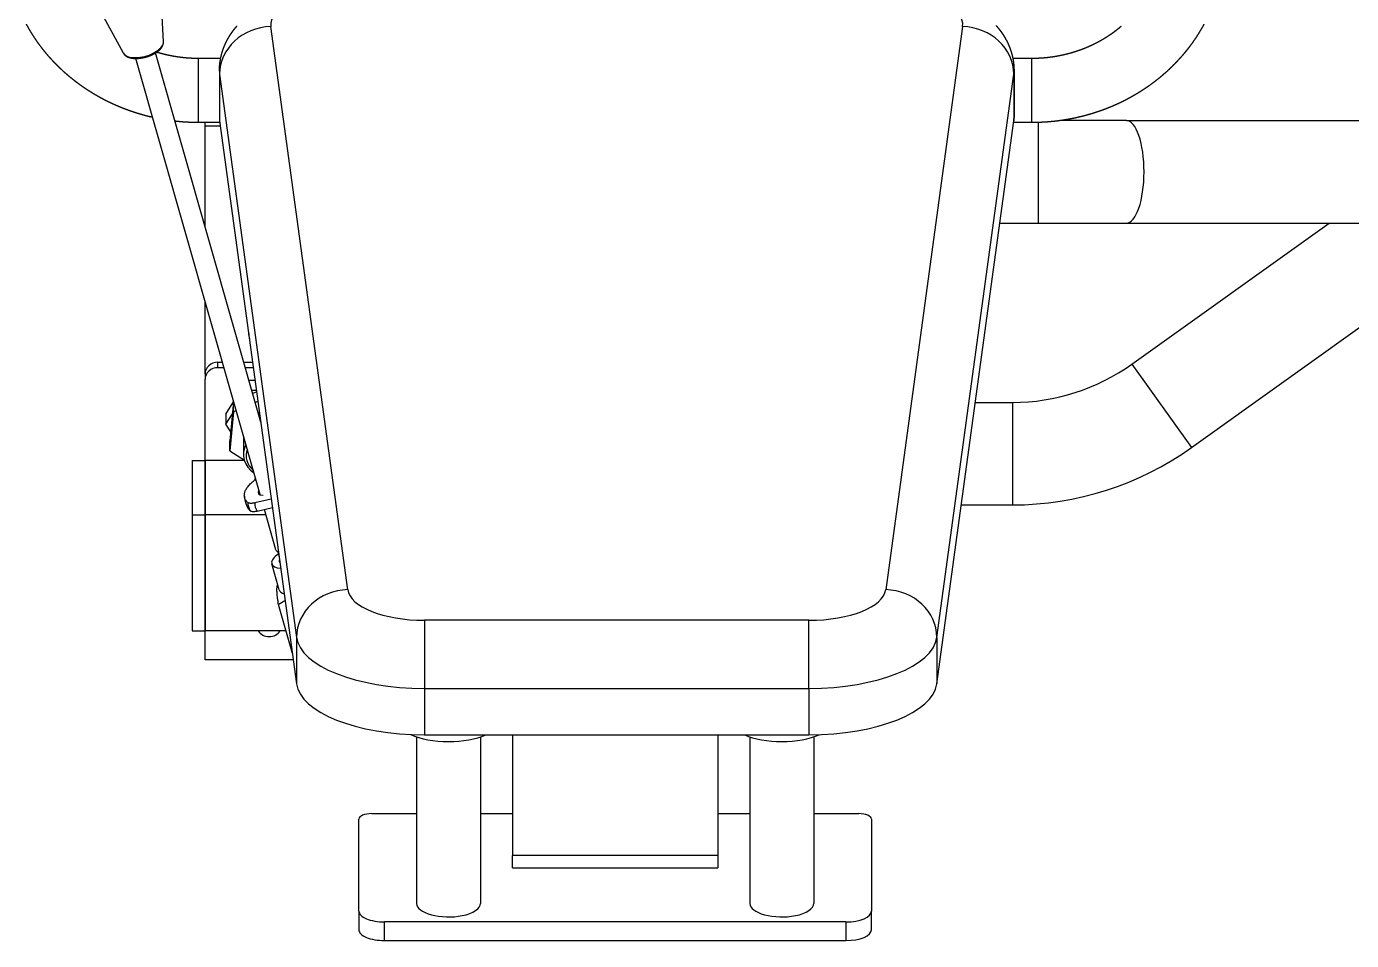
# Model space of a CAD drawing. Header units: millimetres. Extents: x -112665 to -16847, y 30630 to 100849.
# Drawn here: x -90202 to -89581, y 39240 to 39668 of the extents above; entities that cross this region are included whole.
import ezdxf

# ---------------------------------------------------------------- set-up
doc = ezdxf.new("R2010")
doc.units = ezdxf.units.MM
doc.layers.add('equipments', color=36, linetype='Continuous')
doc.layers.add('furniture', color=26, linetype='Continuous')

# ---------------------------------------------------------------- blocks, each defined once
blk = doc.blocks.new('Fit14')
at = {"layer": 'equipments'}
for p, q in [((-211.46, 420.84), (-212.66, 443.93)), ((-230.19, 415.51), (-241.34, 435.77)), ((-125.22, 164.3), (-161.22, 428.02)), ((162.66, 428.02), (126.66, 164.3)), ((-165.91, 242.78), (-215.14, 415.71)), ((-166.22, 208.8), (-224.37, 413.08)), ((-184.7, 413.04), (-195, 413.04)), ((-195, 411.63), (-195, 413.04)), ((-195, 383.04), (-195, 411.63)), ((195, 413.04), (186.15, 413.04)), ((195, 411.63), (195, 413.04)), ((195, 383.04), (195, 411.63)), ((-185.28, 407.14), (-185.28, 385.39)), ((-185.18, 405.68), (-149.18, 141.97)), ((-185.18, 405.68), (-185.18, 383.93)), ((150.62, 141.97), (186.62, 405.68)), ((186.62, 405.68), (186.62, 383.93)), ((186.72, 407.14), (186.72, 385.39)), ((-185.06, 383.04), (-195, 383.04)), ((-192, 381.57), (-192, 383.04)), ((-192, 334.43), (-192, 381.57)), ((-192, 381.57), (-184.86, 381.57)), ((-185.18, 383.93), (-149.18, 120.22)), ((150.62, 120.22), (186.62, 383.93)), ((195, 383.04), (186.5, 383.04)), ((198, 383.08), (198, 359.99)), ((239.32, 383.99), (208.62, 383.99)), ((239.32, 383.99), (444.68, 383.99)), ((198, 359.99), (198, 335.99)), ((180.08, 335.99), (198, 335.99)), ((198, 335.99), (239.32, 335.99)), ((239.32, 335.99), (444.68, 335.99)), ((241.82, 269.89), (334.3, 335.99)), ((269.73, 230.84), (416.85, 335.99)), ((-192, 265.35), (-192, 299.37)), ((-186, 268.25), (-186, 270.79)), ((-186, 270.79), (-183.86, 270.79)), ((-183.14, 268.25), (-186, 268.25)), ((-173.88, 270.79), (-169.73, 270.79)), ((-169.39, 268.25), (-173.16, 268.25)), ((241.82, 269.89), (269.73, 230.84)), ((-192, 265.35), (-192, 262.81)), ((-192, 224.75), (-192, 262.81)), ((-171.5, 262.43), (-168.59, 262.43)), ((-170.16, 257.72), (-167.95, 257.72)), ((-167.84, 256.9), (-169.7, 256.11)), ((-182.29, 246.55), (-178.68, 252.19)), ((-178.67, 252.32), (-180.41, 234)), ((-178.61, 252.34), (-178.67, 252.32)), ((-178.67, 247.6), (-178.67, 252.32)), ((-177.41, 248.13), (-178.67, 247.6)), ((-167.23, 252.44), (-168.5, 251.9)), ((168.61, 251.99), (186, 251.99)), ((186, 251.99), (186, 203.99)), ((-182.29, 241.83), (-179.21, 246.65)), ((-182.29, 246.55), (-182.29, 241.83)), ((-178.67, 247.6), (-180.41, 229.29)), ((-180.01, 238.24), (-182.29, 241.83)), ((-174, 236.14), (-174, 227.74)), ((-180.41, 229.29), (-180.41, 234)), ((-198, 224.75), (-192, 224.75)), ((-198, 224.75), (-198, 199.39)), ((-173.54, 224.75), (-192, 224.75)), ((-192, 199.39), (-192, 224.75)), ((-192, 224.75), (-192, 199.39)), ((-180.41, 229.29), (-173.61, 224.98)), ((-168.93, 215.51), (-168.18, 215.68)), ((-160.98, 206.66), (-168.65, 204.92)), ((-198, 199.39), (-198, 145.01)), ((-198, 199.39), (-192, 199.39)), ((-192, 145.01), (-192, 199.39)), ((-192, 199.39), (-192, 145.01)), ((-163.54, 199.39), (-192, 199.39)), ((-167.6, 201.12), (-160.44, 202.74)), ((-158.86, 182.95), (-164.25, 201.88)), ((162.06, 203.99), (186, 203.99)), ((-157.98, 182.05), (-157.29, 179.62)), ((-157.6, 181.9), (-157.81, 181.98)), ((-157.28, 164.26), (-160.76, 176.47)), ((-151.11, 134.36), (-157.63, 157.28)), ((90.72, 149.96), (-89.28, 149.96)), ((-89.28, 149.96), (-89.28, 118.07)), ((90.72, 118.07), (90.72, 149.96)), ((-198, 145.01), (-192, 145.01)), ((-154.14, 145.01), (-192, 145.01)), ((-192, 131.43), (-192, 145.01)), ((-149.18, 141.97), (-149.18, 120.22)), ((150.62, 141.97), (150.62, 120.22)), ((-150.71, 131.43), (-192, 131.43)), ((-89.28, 118.07), (90.72, 118.07)), ((-89.28, 118.07), (-89.28, 96.32)), ((90.72, 118.07), (90.72, 96.32)), ((-93, 95.4), (-93, 17.4)), ((-89.28, 96.32), (90.72, 96.32)), ((-63, 95.4), (-63, 17.4)), ((-48, 96.32), (-48, 39.79)), ((48, 96.32), (48, 39.79)), ((63, 95.4), (63, 17.4)), ((93, 95.4), (93, 17.4)), ((-120, 13.77), (-120, 56.88)), ((-114, 59.41), (-93, 59.41)), ((-63, 59.41), (-48, 59.41)), ((48, 59.41), (63, 59.41)), ((93, 59.41), (114, 59.41)), ((120, 56.88), (120, 13.77)), ((48, 39.79), (-48, 39.79)), ((-48, 34.06), (-48, 39.79)), ((48, 39.79), (48, 34.06)), ((-48, 34.06), (48, 34.06)), ((-120, 13.77), (-120, 5.07)), ((120, 5.07), (120, 13.77)), ((108, 8.7), (-108, 8.7)), ((-108, 0), (-108, 8.7)), ((108, 8.7), (108, 0)), ((-108, 0), (108, 0))]:
    blk.add_line(p, q, dxfattribs=at)
for radius in [96, 144]:
    blk.add_arc((186, 347.99), radius, 270, 305.55521, dxfattribs=at)
for centre, major_axis, ratio, start_param, end_param in [((-125.28, 428.89), (36, 0), 0.422618, 1.570796, 3.199221), ((126.72, 428.89), (36, 0), 0.422618, -0.057628, 1.570796), ((-161.22, 406.26), (23.78, 3.25), 0.904803, 1.447903, 3.018699), ((162.66, 406.26), (23.78, -3.25), 0.904803, 0.122894, 1.69369), ((-220.97, 418.65), (9.42, 2.68), 0.472287, -1.84813, -0.108028), ((-220.97, 418.65), (9.42, 2.68), 0.472287, -3.033565, -1.84813), ((-125.28, 407.14), (60, 0), 0.422618, -3.141593, -3.083964), ((126.72, 407.14), (60, 0), 0.422618, -0.057628, 0), ((-125.28, 385.39), (60, 0), 0.422618, -3.141593, -3.083964), ((126.72, 385.39), (60, 0), 0.422618, -0.057628, 0), ((239.32, 359.99), (0, -24), 0.344354, 1.570796, 3.141593), ((239.32, 359.99), (0, -24), 0.344354, 0, 1.570796), ((-165, 283.69), (6.6, 0), 0.906308, 3.047411, 3.481966), ((-186, 265.35), (6, 0), 0.906308, 1.570796, 3.141593), ((-186, 262.81), (6, 0), 0.906308, 1.570796, 3.141593), ((-162, 237.07), (12, 0), 0.906308, 1.955666, 2.00856), ((-162, 227.74), (12, 0), 0.906308, 2.710443, 4.077726), ((-162, 227.23), (10.8, 0), 0.906308, 2.836388, 3.951782), ((-162, 205.38), (10.03, 0), 0.906308, -3.114272, -2.680221), ((-162, 204.41), (6.67, 0), 0.906308, 3.056289, 3.715588), ((-162.52, 210.87), (4.63, 1.27), 0.410065, 2.606834, 4.080725), ((-152.68, 178.77), (8.08, 2.3), 0.472287, 2.094395, 4.081629), ((-154.24, 184.26), (4.62, 1.31), 0.472287, -3.141593, -2.509786), ((-152.68, 178.77), (4.62, 1.31), 0.472287, 2.71115, 3.437527), ((-149.2, 166.56), (8.08, 2.3), 0.472287, -3.141593, -2.484852), ((-125.22, 142.55), (23.78, 3.25), 0.904803, 1.447903, 3.018699), ((-89.28, 165.18), (36, 0), 0.422618, -3.083964, -1.570796), ((90.72, 165.18), (36, 0), 0.422618, -1.570796, -0.057628), ((126.66, 142.55), (23.78, -3.25), 0.904803, 0.122894, 1.69369), ((-162, 147.75), (6, 0), 0.906308, -2.615185, -1.570796), ((-162, 147.75), (6, 0), 0.906308, -1.570796, -0.526407), ((-89.28, 143.43), (60, 0), 0.422618, -3.083964, -1.570796), ((90.72, 143.43), (60, 0), 0.422618, -1.570796, -0.057628), ((-89.28, 121.68), (60, 0), 0.422618, -3.083964, -1.570796), ((90.72, 121.68), (60, 0), 0.422618, -1.570796, -0.057628), ((-78, 103.31), (24, 0), 0.422618, -2.400294, -1.570796), ((-78, 103.31), (24, 0), 0.422618, -1.570796, -0.760966), ((78, 103.31), (24, 0), 0.422618, -2.380626, -1.570796), ((78, 103.31), (24, 0), 0.422618, -1.570796, -0.749769), ((-114, 56.88), (6, 0), 0.422618, 1.570796, 3.141593), ((114, 56.88), (6, 0), 0.422618, 0, 1.570796), ((-108, 13.77), (12, 0), 0.422618, -3.141593, -1.570796), ((-78, 17.4), (15, 0), 0.422618, -3.141593, -1.134464), ((-78, 17.4), (15, 0), 0.422618, -1.134464, 0), ((78, 17.4), (15, 0), 0.422618, -3.141593, -1.134464), ((78, 17.4), (15, 0), 0.422618, -1.134464, 0), ((108, 13.77), (12, 0), 0.422618, -1.570796, 0), ((-108, 5.07), (12, 0), 0.422618, -3.141593, -1.570796), ((108, 5.07), (12, 0), 0.422618, -1.570796, 0)]:
    blk.add_ellipse(centre, major_axis=major_axis, ratio=ratio, start_param=start_param, end_param=end_param, dxfattribs=at)
for points, degree in [([(-275, 427.98), (-275.59, 429.05)], 1), ([(-177.46, 427.81), (-177.06, 428.27)], 1), ([(178.29, 428.52), (178.86, 427.86)], 1), ([(236.82, 428.05), (236.19, 427.52)], 1), ([(275.59, 429.05), (275, 427.98)], 1), ([(-274.4, 426.92), (-275, 427.98)], 1), ([(-273.78, 425.87), (-274.4, 426.92)], 1), ([(-273.14, 424.82), (-273.78, 425.87)], 1), ([(-272.49, 423.79), (-273.14, 424.82)], 1), ([(-271.82, 422.76), (-272.49, 423.79)], 1), ([(-271.14, 421.75), (-271.82, 422.76)], 1), ([(-181.56, 421.8), (-181.31, 422.26)], 1), ([(-181.31, 422.26), (-181.06, 422.7)], 1), ([(-181.06, 422.7), (-180.81, 423.14)], 1), ([(-180.81, 423.14), (-180.55, 423.57)], 1), ([(-180.55, 423.57), (-180.28, 423.99)], 1), ([(-180.28, 423.99), (-180.01, 424.41)], 1), ([(-180.01, 424.41), (-179.74, 424.82)], 1), ([(-179.74, 424.82), (-179.46, 425.22)], 1), ([(-179.46, 425.22), (-179.18, 425.61)], 1), ([(-179.18, 425.61), (-178.9, 426)], 1), ([(-178.9, 426), (-178.61, 426.38)], 1), ([(-178.61, 426.38), (-178.23, 426.87)], 1), ([(-178.23, 426.87), (-177.85, 427.35)], 1), ([(-177.85, 427.35), (-177.46, 427.81)], 1), ([(178.86, 427.86), (179.43, 427.18)], 1), ([(179.43, 427.18), (179.99, 426.47)], 1), ([(179.99, 426.47), (180.37, 425.97)], 1), ([(180.37, 425.97), (180.74, 425.45)], 1), ([(180.74, 425.45), (181.11, 424.93)], 1), ([(181.11, 424.93), (181.47, 424.38)], 1), ([(181.47, 424.38), (181.83, 423.83)], 1), ([(181.83, 423.83), (182.18, 423.27)], 1), ([(182.18, 423.27), (182.52, 422.69)], 1), ([(182.52, 422.69), (182.85, 422.09)], 1), ([(182.85, 422.09), (183.17, 421.49)], 1), ([(228.06, 421.83), (227.33, 421.41)], 1), ([(228.78, 422.25), (228.06, 421.83)], 1), ([(229.5, 422.69), (228.78, 422.25)], 1), ([(230.2, 423.14), (229.5, 422.69)], 1), ([(230.9, 423.59), (230.2, 423.14)], 1), ([(231.59, 424.05), (230.9, 423.59)], 1), ([(232.28, 424.52), (231.59, 424.05)], 1), ([(232.95, 425), (232.28, 424.52)], 1), ([(233.62, 425.49), (232.95, 425)], 1), ([(234.27, 425.99), (233.62, 425.49)], 1), ([(234.92, 426.49), (234.27, 425.99)], 1), ([(235.56, 427), (234.92, 426.49)], 1), ([(236.19, 427.52), (235.56, 427)], 1), ([(271.82, 422.76), (271.14, 421.75)], 1), ([(272.49, 423.79), (271.82, 422.76)], 1), ([(273.14, 424.82), (272.49, 423.79)], 1), ([(273.78, 425.87), (273.14, 424.82)], 1), ([(274.4, 426.92), (273.78, 425.87)], 1), ([(275, 427.98), (274.4, 426.92)], 1), ([(-270.44, 420.74), (-271.14, 421.75)], 1), ([(-269.73, 419.74), (-270.44, 420.74)], 1), ([(-269, 418.76), (-269.73, 419.74)], 1), ([(-268.25, 417.78), (-269, 418.76)], 1), ([(-267.49, 416.81), (-268.25, 417.78)], 1), ([(-266.72, 415.86), (-267.49, 416.81)], 1), ([(-265.93, 414.91), (-266.72, 415.86)], 1), ([(-215.47, 415.51), (-215.28, 415.62)], 1), ([(-215.28, 415.62), (-215.09, 415.74)], 1), ([(-215.09, 415.74), (-214.91, 415.86)], 1), ([(-214.91, 415.86), (-214.73, 415.98)], 1), ([(-214.73, 415.98), (-214.55, 416.1)], 1), ([(-213.98, 415.76), (-214.71, 415.99)], 1), ([(-214.55, 416.1), (-214.38, 416.22)], 1), ([(-214.38, 416.22), (-214.21, 416.34)], 1), ([(-214.21, 416.34), (-214.04, 416.47)], 1), ([(-214.04, 416.47), (-213.88, 416.6)], 1), ([(-213.15, 415.52), (-213.98, 415.76)], 1), ([(-213.88, 416.6), (-213.72, 416.73)], 1), ([(-213.72, 416.73), (-213.57, 416.86)], 1), ([(-213.57, 416.86), (-213.43, 416.99)], 1), ([(-213.43, 416.99), (-213.29, 417.12)], 1), ([(-213.29, 417.12), (-213.16, 417.25)], 1), ([(-213.16, 417.25), (-213.03, 417.38)], 1), ([(-213.03, 417.38), (-212.9, 417.51)], 1), ([(-212.9, 417.51), (-212.78, 417.65)], 1), ([(-212.78, 417.65), (-212.66, 417.78)], 1), ([(-212.66, 417.78), (-212.55, 417.92)], 1), ([(-212.55, 417.92), (-212.44, 418.06)], 1), ([(-212.44, 418.06), (-212.34, 418.2)], 1), ([(-212.34, 418.2), (-212.24, 418.34)], 1), ([(-212.24, 418.34), (-212.15, 418.49)], 1), ([(-212.15, 418.49), (-212.06, 418.63)], 1), ([(-212.06, 418.63), (-211.98, 418.78)], 1), ([(-211.98, 418.78), (-211.9, 418.93)], 1), ([(-211.9, 418.93), (-211.83, 419.08)], 1), ([(-211.83, 419.08), (-211.76, 419.23)], 1), ([(-211.76, 419.23), (-211.7, 419.39)], 1), ([(-211.7, 419.39), (-211.65, 419.54)], 1), ([(-211.65, 419.54), (-211.6, 419.7)], 1), ([(-211.6, 419.7), (-211.56, 419.86)], 1), ([(-211.56, 419.86), (-211.52, 420.02)], 1), ([(-211.52, 420.02), (-211.5, 420.18)], 1), ([(-211.5, 420.18), (-211.48, 420.35)], 1), ([(-211.48, 420.35), (-211.46, 420.51)], 1), ([(-211.46, 420.67), (-211.46, 420.84)], 1), ([(-211.46, 420.51), (-211.46, 420.67)], 1), ([(-184.12, 415.47), (-183.98, 415.96)], 1), ([(-183.98, 415.96), (-183.83, 416.44)], 1), ([(-183.83, 416.44), (-183.67, 416.92)], 1), ([(-183.67, 416.92), (-183.51, 417.4)], 1), ([(-183.51, 417.4), (-183.32, 417.92)], 1), ([(-183.32, 417.92), (-183.12, 418.43)], 1), ([(-183.12, 418.43), (-182.92, 418.93)], 1), ([(-182.92, 418.93), (-182.71, 419.43)], 1), ([(-182.71, 419.43), (-182.49, 419.92)], 1), ([(-182.49, 419.92), (-182.27, 420.4)], 1), ([(-182.27, 420.4), (-182.04, 420.88)], 1), ([(-182.04, 420.88), (-181.8, 421.34)], 1), ([(-181.8, 421.34), (-181.56, 421.8)], 1), ([(183.17, 421.49), (183.49, 420.87)], 1), ([(183.49, 420.87), (183.79, 420.24)], 1), ([(183.79, 420.24), (184.08, 419.59)], 1), ([(184.08, 419.59), (184.36, 418.93)], 1), ([(184.36, 418.93), (184.63, 418.26)], 1), ([(184.63, 418.26), (184.89, 417.58)], 1), ([(184.89, 417.58), (185.13, 416.89)], 1), ([(185.13, 416.89), (185.35, 416.18)], 1), ([(185.35, 416.18), (185.57, 415.47)], 1), ([(213.98, 415.76), (213.15, 415.52)], 1), ([(214.81, 416.01), (213.98, 415.76)], 1), ([(215.63, 416.28), (214.81, 416.01)], 1), ([(216.45, 416.55), (215.63, 416.28)], 1), ([(217.27, 416.83), (216.45, 416.55)], 1), ([(218.08, 417.12), (217.27, 416.83)], 1), ([(218.88, 417.42), (218.08, 417.12)], 1), ([(219.68, 417.74), (218.88, 417.42)], 1), ([(220.47, 418.06), (219.68, 417.74)], 1), ([(221.26, 418.39), (220.47, 418.06)], 1), ([(222.04, 418.74), (221.26, 418.39)], 1), ([(222.82, 419.09), (222.04, 418.74)], 1), ([(223.59, 419.45), (222.82, 419.09)], 1), ([(224.35, 419.82), (223.59, 419.45)], 1), ([(225.11, 420.21), (224.35, 419.82)], 1), ([(225.86, 420.6), (225.11, 420.21)], 1), ([(226.6, 421), (225.86, 420.6)], 1), ([(227.33, 421.41), (226.6, 421)], 1), ([(266.72, 415.86), (265.93, 414.91)], 1), ([(267.49, 416.81), (266.72, 415.86)], 1), ([(268.25, 417.78), (267.49, 416.81)], 1), ([(269, 418.76), (268.25, 417.78)], 1), ([(269.73, 419.74), (269, 418.76)], 1), ([(270.44, 420.74), (269.73, 419.74)], 1), ([(271.14, 421.75), (270.44, 420.74)], 1), ([(-265.13, 413.98), (-265.93, 414.91)], 1), ([(-264.31, 413.06), (-265.13, 413.98)], 1), ([(-263.48, 412.15), (-264.31, 413.06)], 1), ([(-262.64, 411.25), (-263.48, 412.15)], 1), ([(-261.78, 410.36), (-262.64, 411.25)], 1), ([(-260.91, 409.49), (-261.78, 410.36)], 1), ([(-260.02, 408.62), (-260.91, 409.49)], 1), ([(-230.19, 415.51), (-230.13, 415.39)], 1), ([(-230.13, 415.39), (-230.06, 415.28)], 1), ([(-230.06, 415.28), (-229.98, 415.17)], 1), ([(-229.98, 415.17), (-229.91, 415.07)], 1), ([(-229.91, 415.07), (-229.82, 414.97)], 1), ([(-229.82, 414.97), (-229.74, 414.87)], 1), ([(-229.74, 414.87), (-229.65, 414.77)], 1), ([(-229.65, 414.77), (-229.56, 414.68)], 1), ([(-229.56, 414.68), (-229.46, 414.59)], 1), ([(-229.46, 414.59), (-229.36, 414.5)], 1), ([(-229.36, 414.5), (-229.26, 414.42)], 1), ([(-229.26, 414.42), (-229.15, 414.34)], 1), ([(-229.15, 414.34), (-229.03, 414.25)], 1), ([(-229.03, 414.25), (-228.9, 414.16)], 1), ([(-228.9, 414.16), (-228.77, 414.08)], 1), ([(-228.77, 414.08), (-228.63, 414)], 1), ([(-228.63, 414), (-228.49, 413.93)], 1), ([(-228.49, 413.93), (-228.35, 413.86)], 1), ([(-228.35, 413.86), (-228.21, 413.79)], 1), ([(-228.21, 413.79), (-228.06, 413.73)], 1), ([(-228.06, 413.73), (-227.91, 413.66)], 1), ([(-227.91, 413.66), (-227.75, 413.61)], 1), ([(-227.75, 413.61), (-227.6, 413.55)], 1), ([(-227.6, 413.55), (-227.44, 413.5)], 1), ([(-227.44, 413.5), (-227.28, 413.45)], 1), ([(-227.28, 413.45), (-227.1, 413.4)], 1), ([(-227.1, 413.4), (-226.92, 413.36)], 1), ([(-226.92, 413.36), (-226.74, 413.32)], 1), ([(-226.74, 413.32), (-226.56, 413.28)], 1), ([(-226.56, 413.28), (-226.37, 413.25)], 1), ([(-226.37, 413.25), (-226.18, 413.22)], 1), ([(-226.18, 413.22), (-225.99, 413.19)], 1), ([(-225.99, 413.19), (-225.8, 413.16)], 1), ([(-225.8, 413.16), (-225.6, 413.14)], 1), ([(-225.6, 413.14), (-225.4, 413.12)], 1), ([(-225.4, 413.12), (-225.2, 413.11)], 1), ([(-225.2, 413.11), (-225, 413.1)], 1), ([(-225, 413.1), (-224.79, 413.09)], 1), ([(-224.79, 413.09), (-224.58, 413.08)], 1), ([(-224.58, 413.08), (-224.36, 413.08)], 1), ([(-224.36, 413.08), (-224.14, 413.08)], 1), ([(-224.14, 413.08), (-223.92, 413.09)], 1), ([(-223.92, 413.09), (-223.69, 413.1)], 1), ([(-223.69, 413.1), (-223.46, 413.11)], 1), ([(-223.46, 413.11), (-223.23, 413.12)], 1), ([(-223.23, 413.12), (-223, 413.14)], 1), ([(-223, 413.14), (-222.77, 413.17)], 1), ([(-222.77, 413.17), (-222.54, 413.19)], 1), ([(-222.54, 413.19), (-222.3, 413.22)], 1), ([(-222.3, 413.22), (-222.07, 413.25)], 1), ([(-222.07, 413.25), (-221.83, 413.29)], 1), ([(-221.83, 413.29), (-221.6, 413.33)], 1), ([(-221.6, 413.33), (-221.37, 413.37)], 1), ([(-221.37, 413.37), (-221.14, 413.41)], 1), ([(-221.14, 413.41), (-220.9, 413.46)], 1), ([(-220.9, 413.46), (-220.67, 413.51)], 1), ([(-220.67, 413.51), (-220.44, 413.56)], 1), ([(-220.44, 413.56), (-220.21, 413.62)], 1), ([(-220.21, 413.62), (-219.98, 413.68)], 1), ([(-219.98, 413.68), (-219.75, 413.74)], 1), ([(-219.75, 413.74), (-219.52, 413.8)], 1), ([(-219.52, 413.8), (-219.29, 413.87)], 1), ([(-219.29, 413.87), (-219.07, 413.94)], 1), ([(-219.07, 413.94), (-218.84, 414.01)], 1), ([(-218.84, 414.01), (-218.61, 414.09)], 1), ([(-218.61, 414.09), (-218.39, 414.17)], 1), ([(-218.39, 414.17), (-218.17, 414.25)], 1), ([(-218.17, 414.25), (-217.95, 414.33)], 1), ([(-217.95, 414.33), (-217.73, 414.41)], 1), ([(-217.73, 414.41), (-217.51, 414.5)], 1), ([(-217.51, 414.5), (-217.3, 414.59)], 1), ([(-217.3, 414.59), (-217.09, 414.69)], 1), ([(-217.09, 414.69), (-216.88, 414.78)], 1), ([(-216.88, 414.78), (-216.67, 414.88)], 1), ([(-216.67, 414.88), (-216.46, 414.98)], 1), ([(-216.46, 414.98), (-216.26, 415.08)], 1), ([(-216.26, 415.08), (-216.06, 415.18)], 1), ([(-216.06, 415.18), (-215.86, 415.29)], 1), ([(-215.86, 415.29), (-215.67, 415.4)], 1), ([(-215.67, 415.4), (-215.47, 415.51)], 1), ([(-212.31, 415.29), (-213.15, 415.52)], 1), ([(-211.47, 415.08), (-212.31, 415.29)], 1), ([(-210.62, 414.87), (-211.47, 415.08)], 1), ([(-209.78, 414.67), (-210.62, 414.87)], 1), ([(-208.92, 414.49), (-209.78, 414.67)], 1), ([(-208.07, 414.31), (-208.92, 414.49)], 1), ([(-207.21, 414.15), (-208.07, 414.31)], 1), ([(-206.35, 414), (-207.21, 414.15)], 1), ([(-205.49, 413.85), (-206.35, 414)], 1), ([(-204.62, 413.72), (-205.49, 413.85)], 1), ([(-203.75, 413.6), (-204.62, 413.72)], 1), ([(-202.88, 413.5), (-203.75, 413.6)], 1), ([(-202.01, 413.4), (-202.88, 413.5)], 1), ([(-201.14, 413.31), (-202.01, 413.4)], 1), ([(-200.27, 413.24), (-201.14, 413.31)], 1), ([(-199.39, 413.18), (-200.27, 413.24)], 1), ([(-198.51, 413.13), (-199.39, 413.18)], 1), ([(-197.64, 413.09), (-198.51, 413.13)], 1), ([(-196.76, 413.06), (-197.64, 413.09)], 1), ([(-195.88, 413.04), (-196.76, 413.06)], 1), ([(-195, 413.04), (-195.88, 413.04)], 1), ([(-185.2, 409.28), (-185.16, 409.81)], 1), ([(-185.16, 409.81), (-185.11, 410.34)], 1), ([(-185.11, 410.34), (-185.05, 410.86)], 1), ([(-185.05, 410.86), (-184.98, 411.39)], 1), ([(-184.98, 411.39), (-184.9, 411.91)], 1), ([(-184.9, 411.91), (-184.81, 412.43)], 1), ([(-184.81, 412.43), (-184.72, 412.94)], 1), ([(-184.72, 412.94), (-184.62, 413.46)], 1), ([(-184.62, 413.46), (-184.5, 413.97)], 1), ([(-184.5, 413.97), (-184.38, 414.47)], 1), ([(-184.38, 414.47), (-184.26, 414.97)], 1), ([(-184.26, 414.97), (-184.12, 415.47)], 1), ([(185.57, 415.47), (185.76, 414.74)], 1), ([(185.76, 414.74), (185.94, 414.01)], 1), ([(185.94, 414.01), (186.03, 413.59)], 1), ([(186.03, 413.59), (186.12, 413.17)], 1), ([(186.12, 413.17), (186.2, 412.75)], 1), ([(186.2, 412.75), (186.28, 412.33)], 1), ([(186.28, 412.33), (186.35, 411.91)], 1), ([(186.35, 411.91), (186.41, 411.48)], 1), ([(186.41, 411.48), (186.47, 411.05)], 1), ([(186.47, 411.05), (186.52, 410.62)], 1), ([(186.52, 410.62), (186.57, 410.19)], 1), ([(186.57, 410.19), (186.61, 409.76)], 1), ([(186.61, 409.76), (186.64, 409.32)], 1), ([(195.88, 413.04), (195, 413.04)], 1), ([(196.76, 413.06), (195.88, 413.04)], 1), ([(197.64, 413.09), (196.76, 413.06)], 1), ([(198.51, 413.13), (197.64, 413.09)], 1), ([(199.39, 413.18), (198.51, 413.13)], 1), ([(200.27, 413.24), (199.39, 413.18)], 1), ([(201.14, 413.31), (200.27, 413.24)], 1), ([(202.01, 413.4), (201.14, 413.31)], 1), ([(202.88, 413.5), (202.01, 413.4)], 1), ([(203.75, 413.6), (202.88, 413.5)], 1), ([(204.62, 413.72), (203.75, 413.6)], 1), ([(205.49, 413.85), (204.62, 413.72)], 1), ([(206.35, 414), (205.49, 413.85)], 1), ([(207.21, 414.15), (206.35, 414)], 1), ([(208.07, 414.31), (207.21, 414.15)], 1), ([(208.92, 414.49), (208.07, 414.31)], 1), ([(209.78, 414.67), (208.92, 414.49)], 1), ([(210.62, 414.87), (209.78, 414.67)], 1), ([(211.47, 415.08), (210.62, 414.87)], 1), ([(212.31, 415.29), (211.47, 415.08)], 1), ([(213.15, 415.52), (212.31, 415.29)], 1), ([(260.91, 409.49), (260.02, 408.62)], 1), ([(261.78, 410.36), (260.91, 409.49)], 1), ([(262.64, 411.25), (261.78, 410.36)], 1), ([(263.48, 412.15), (262.64, 411.25)], 1), ([(264.31, 413.06), (263.48, 412.15)], 1), ([(265.13, 413.98), (264.31, 413.06)], 1), ([(265.93, 414.91), (265.13, 413.98)], 1), ([(-259.13, 407.77), (-260.02, 408.62)], 1), ([(-258.22, 406.93), (-259.13, 407.77)], 1), ([(-257.3, 406.1), (-258.22, 406.93)], 1), ([(-256.36, 405.29), (-257.3, 406.1)], 1), ([(-255.42, 404.49), (-256.36, 405.29)], 1), ([(-254.46, 403.7), (-255.42, 404.49)], 1), ([(-253.49, 402.93), (-254.46, 403.7)], 1), ([(-185.28, 407.14), (-185.27, 407.68)], 1), ([(-185.27, 407.68), (-185.26, 408.21)], 1), ([(-185.26, 408.21), (-185.23, 408.74)], 1), ([(-185.23, 408.74), (-185.2, 409.28)], 1), ([(186.64, 409.32), (186.67, 408.89)], 1), ([(186.67, 408.89), (186.69, 408.45)], 1), ([(186.69, 408.45), (186.71, 408.01)], 1), ([(186.71, 408.01), (186.72, 407.58)], 1), ([(186.72, 407.58), (186.72, 407.14)], 1), ([(254.46, 403.7), (253.49, 402.93)], 1), ([(255.42, 404.49), (254.46, 403.7)], 1), ([(256.36, 405.29), (255.42, 404.49)], 1), ([(257.3, 406.1), (256.36, 405.29)], 1), ([(258.22, 406.93), (257.3, 406.1)], 1), ([(259.13, 407.77), (258.22, 406.93)], 1), ([(260.02, 408.62), (259.13, 407.77)], 1), ([(-252.51, 402.16), (-253.49, 402.93)], 1), ([(-251.51, 401.42), (-252.51, 402.16)], 1), ([(-250.51, 400.68), (-251.51, 401.42)], 1), ([(-249.5, 399.96), (-250.51, 400.68)], 1), ([(-248.47, 399.25), (-249.5, 399.96)], 1), ([(-247.43, 398.56), (-248.47, 399.25)], 1), ([(-246.39, 397.88), (-247.43, 398.56)], 1), ([(-245.33, 397.21), (-246.39, 397.88)], 1), ([(-244.27, 396.56), (-245.33, 397.21)], 1), ([(245.33, 397.21), (244.27, 396.56)], 1), ([(246.39, 397.88), (245.33, 397.21)], 1), ([(247.43, 398.56), (246.39, 397.88)], 1), ([(248.47, 399.25), (247.43, 398.56)], 1), ([(249.5, 399.96), (248.47, 399.25)], 1), ([(250.51, 400.68), (249.5, 399.96)], 1), ([(251.51, 401.42), (250.51, 400.68)], 1), ([(252.51, 402.16), (251.51, 401.42)], 1), ([(253.49, 402.93), (252.51, 402.16)], 1), ([(-243.19, 395.92), (-244.27, 396.56)], 1), ([(-242.11, 395.3), (-243.19, 395.92)], 1), ([(-241.02, 394.69), (-242.11, 395.3)], 1), ([(-239.91, 394.09), (-241.02, 394.69)], 1), ([(-238.8, 393.51), (-239.91, 394.09)], 1), ([(-237.68, 392.95), (-238.8, 393.51)], 1), ([(-236.56, 392.4), (-237.68, 392.95)], 1), ([(-235.42, 391.86), (-236.56, 392.4)], 1), ([(-234.28, 391.34), (-235.42, 391.86)], 1), ([(-233.13, 390.84), (-234.28, 391.34)], 1), ([(-231.97, 390.35), (-233.13, 390.84)], 1), ([(233.13, 390.84), (231.97, 390.35)], 1), ([(234.28, 391.34), (233.13, 390.84)], 1), ([(235.42, 391.86), (234.28, 391.34)], 1), ([(236.56, 392.4), (235.42, 391.86)], 1), ([(237.68, 392.95), (236.56, 392.4)], 1), ([(238.8, 393.51), (237.68, 392.95)], 1), ([(239.91, 394.09), (238.8, 393.51)], 1), ([(241.02, 394.69), (239.91, 394.09)], 1), ([(242.11, 395.3), (241.02, 394.69)], 1), ([(243.19, 395.92), (242.11, 395.3)], 1), ([(244.27, 396.56), (243.19, 395.92)], 1), ([(-230.81, 389.88), (-231.97, 390.35)], 1), ([(-229.63, 389.42), (-230.81, 389.88)], 1), ([(-228.46, 388.97), (-229.63, 389.42)], 1), ([(-227.27, 388.55), (-228.46, 388.97)], 1), ([(-226.08, 388.13), (-227.27, 388.55)], 1), ([(-224.88, 387.74), (-226.08, 388.13)], 1), ([(-223.68, 387.36), (-224.88, 387.74)], 1), ([(-222.47, 386.99), (-223.68, 387.36)], 1), ([(-221.26, 386.64), (-222.47, 386.99)], 1), ([(-220.04, 386.31), (-221.26, 386.64)], 1), ([(-218.82, 385.99), (-220.04, 386.31)], 1), ([(-217.59, 385.69), (-218.82, 385.99)], 1), ([(-216.5, 385.44), (-217.59, 385.69)], 1), ([(212.64, 384.64), (211.4, 384.42)], 1), ([(213.89, 384.88), (212.64, 384.64)], 1), ([(215.12, 385.13), (213.89, 384.88)], 1), ([(216.36, 385.4), (215.12, 385.13)], 1), ([(217.59, 385.69), (216.36, 385.4)], 1), ([(218.82, 385.99), (217.59, 385.69)], 1), ([(220.04, 386.31), (218.82, 385.99)], 1), ([(221.26, 386.64), (220.04, 386.31)], 1), ([(222.47, 386.99), (221.26, 386.64)], 1), ([(223.68, 387.36), (222.47, 386.99)], 1), ([(224.88, 387.74), (223.68, 387.36)], 1), ([(226.08, 388.13), (224.88, 387.74)], 1), ([(227.27, 388.55), (226.08, 388.13)], 1), ([(228.45, 388.97), (227.27, 388.55)], 1), ([(229.63, 389.42), (228.45, 388.97)], 1), ([(230.8, 389.88), (229.63, 389.42)], 1), ([(231.97, 390.35), (230.8, 389.88)], 1), ([(-205.12, 383.56), (-206.01, 383.66)], 1), ([(-203.86, 383.44), (-205.12, 383.56)], 1), ([(-202.6, 383.33), (-203.86, 383.44)], 1), ([(-201.33, 383.24), (-202.6, 383.33)], 1), ([(-200.07, 383.17), (-201.33, 383.24)], 1), ([(-198.8, 383.11), (-200.07, 383.17)], 1), ([(-197.54, 383.07), (-198.8, 383.11)], 1), ([(-196.27, 383.04), (-197.54, 383.07)], 1), ([(-195, 383.04), (-196.27, 383.04)], 1), ([(196.27, 383.04), (195, 383.04)], 1), ([(197.54, 383.07), (196.27, 383.04)], 1), ([(198.8, 383.11), (197.54, 383.07)], 1), ([(200.07, 383.17), (198.8, 383.11)], 1), ([(201.33, 383.24), (200.07, 383.17)], 1), ([(202.6, 383.33), (201.33, 383.24)], 1), ([(203.86, 383.44), (202.6, 383.33)], 1), ([(205.12, 383.56), (203.86, 383.44)], 1), ([(206.38, 383.7), (205.12, 383.56)], 1), ([(207.64, 383.86), (206.38, 383.7)], 1), ([(208.89, 384.03), (207.64, 383.86)], 1), ([(210.15, 384.22), (208.89, 384.03)], 1), ([(211.4, 384.42), (210.15, 384.22)], 1), ([(-168.93, 215.51), (-168.75, 215.81), (-168.57, 216.1), (-168.37, 216.37)], 3), ([(-173.61, 208.15), (-173.59, 207.86)], 1), ([(-173.59, 207.86), (-173.56, 207.58)], 1), ([(-173.56, 207.58), (-173.53, 207.29)], 1), ([(-173.53, 207.29), (-173.49, 207)], 1), ([(-173.49, 207), (-173.44, 206.72)], 1), ([(-173.44, 206.72), (-173.39, 206.43)], 1), ([(-173.39, 206.43), (-173.34, 206.15)], 1), ([(-173.34, 206.15), (-173.27, 205.87)], 1), ([(-173.27, 205.87), (-173.21, 205.6)], 1), ([(-173.21, 205.6), (-173.13, 205.32)], 1), ([(-173.13, 205.32), (-173.05, 205.05)], 1), ([(-173.05, 205.05), (-172.97, 204.78)], 1), ([(-172.97, 204.78), (-172.88, 204.52)], 1), ([(-172.88, 204.52), (-172.79, 204.25)], 1), ([(-172.79, 204.25), (-172.69, 204)], 1), ([(-172.69, 204), (-172.58, 203.74)], 1), ([(-172.58, 203.74), (-172.47, 203.49)], 1), ([(-172.47, 203.49), (-172.36, 203.24)], 1), ([(-172.36, 203.24), (-172.24, 203)], 1), ([(-172.24, 203), (-172.12, 202.76)], 1)]:
    blk.add_open_spline(points, degree=degree, dxfattribs=at)
for points, knots in [([(-172.03, 205.13), (-172.16, 205.25), (-172.28, 205.36), (-172.56, 205.65), (-172.7, 205.83), (-172.95, 206.17), (-173.06, 206.35), (-173.27, 206.74), (-173.35, 206.95), (-173.49, 207.36), (-173.54, 207.58), (-173.61, 208), (-173.62, 208.22), (-173.62, 208.63), (-173.61, 208.85), (-173.54, 209.31), (-173.49, 209.54), (-173.35, 210.02), (-173.27, 210.27), (-173.06, 210.74), (-172.95, 210.98), (-172.7, 211.44), (-172.56, 211.68), (-172.23, 212.17), (-172.04, 212.42), (-171.64, 212.93), (-171.42, 213.18), (-170.97, 213.68), (-170.73, 213.93), (-170.26, 214.37), (-170.01, 214.6), (-169.49, 215.06), (-169.22, 215.28), (-168.93, 215.51)], [48.84817, 48.84817, 48.84817, 48.84817, 49.682835, 49.682835, 50.903135, 50.903135, 52.12433, 52.12433, 53.345524, 53.345524, 54.566719, 54.566719, 55.787913, 55.787913, 57.009108, 57.009108, 58.230303, 58.230303, 59.451497, 59.451497, 60.672692, 60.672692, 61.892992, 61.892992, 63.113292, 63.113292, 64.333593, 64.333593, 65.553893, 65.553893, 66.694928, 66.694928, 67.796398, 67.796398, 67.796398, 67.796398]), ([(-168.65, 204.92), (-168.88, 204.87), (-169.13, 204.82), (-169.62, 204.75), (-169.86, 204.73), (-170.27, 204.71), (-170.49, 204.71), (-170.89, 204.73), (-171.08, 204.76), (-171.39, 204.82), (-171.54, 204.87), (-171.81, 204.98), (-171.92, 205.04), (-172.01, 205.12), (-172.02, 205.13), (-172.03, 205.13)], [13.977908, 13.977908, 13.977908, 13.977908, 14.567672, 14.567672, 15.157437, 15.157437, 15.725586, 15.725586, 16.293735, 16.293735, 16.850022, 16.850022, 17.406309, 17.406309, 17.46628, 17.46628, 17.46628, 17.46628]), ([(-172.12, 202.76), (-172.12, 202.75), (-172.12, 202.75), (-172.02, 202.56), (-171.9, 202.37), (-171.66, 202.03), (-171.51, 201.85), (-171.23, 201.56), (-171.11, 201.45), (-170.98, 201.33)], [22.24552, 22.24552, 22.24552, 22.24552, 22.259555, 22.259555, 23.48075, 23.48075, 24.70105, 24.70105, 25.535715, 25.535715, 25.535715, 25.535715]), ([(-170.98, 201.33), (-170.97, 201.33), (-170.96, 201.32), (-170.87, 201.24), (-170.76, 201.18), (-170.5, 201.07), (-170.34, 201.02), (-170.03, 200.96), (-169.85, 200.94), (-169.44, 200.91), (-169.23, 200.91), (-168.81, 200.93), (-168.57, 200.96), (-168.08, 201.02), (-167.83, 201.07), (-167.6, 201.12)], [1.039834, 1.039834, 1.039834, 1.039834, 1.099805, 1.099805, 1.656092, 1.656092, 2.212379, 2.212379, 2.780528, 2.780528, 3.348677, 3.348677, 3.938441, 3.938441, 4.528206, 4.528206, 4.528206, 4.528206])]:
    blk.add_open_spline(points, degree=3, knots=knots, dxfattribs=at)
for points, weights in [([(-157.63, 157.28), (-158.74, 165.24), (-157.96, 166.56)], [1.48500479415, 2.10011392007, 1.48500479415]), ([(-157.96, 166.56), (-157.95, 166.56), (-157.94, 166.57)], [1.48500479415, 1.48549965463, 1.48599371888]), ([(-154.49, 159.16), (-155.94, 158.38), (-157.63, 157.28)], [1.64331446267, 1.57831429116, 1.48500479415])]:
    blk.add_rational_spline(points, weights, degree=2, dxfattribs=at)

msp = doc.modelspace()

# ---------------------------------------------------------------- block references
at = {"layer": 'furniture'}
msp.add_blockref('Fit14', (-89926.13, 39240.03), dxfattribs=at)

doc.saveas('drawing.dxf')
